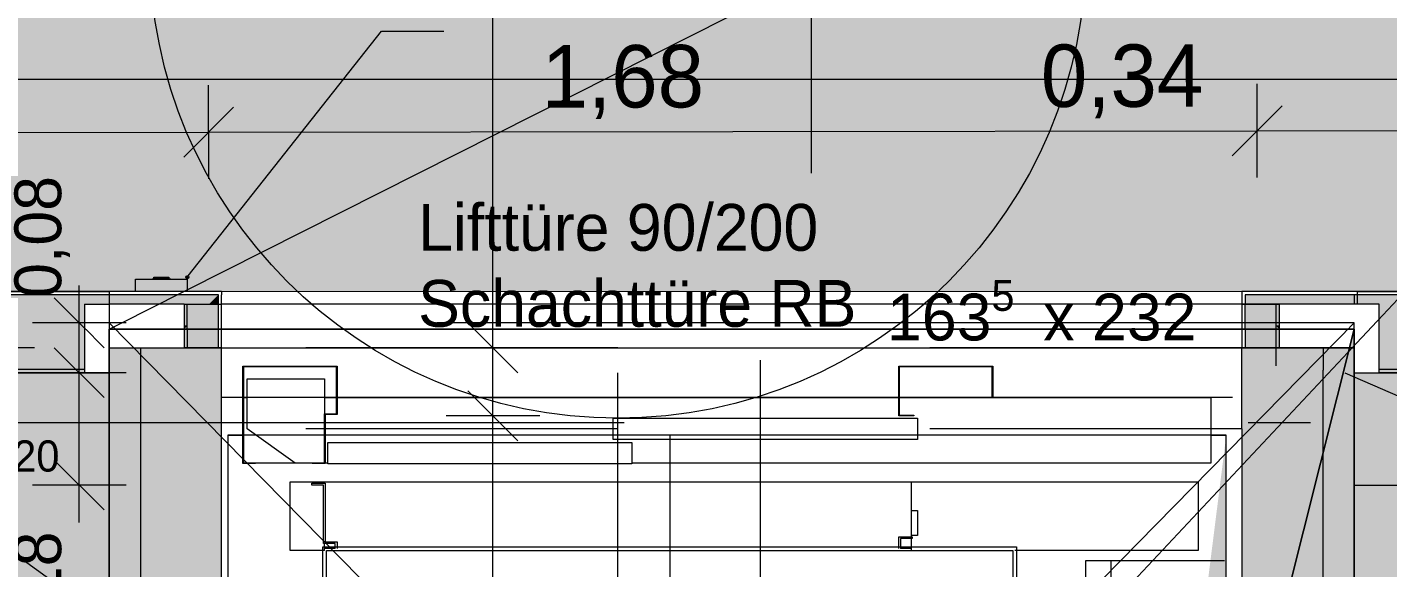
# Model space of a CAD drawing. Header units: metres. Extents: x -3.9 to 83, y -38 to 6.2.
# Drawn here: x 7.743 to 9.924, y -24.233 to -23.366 of the extents above; entities that cross this region are included whole.
import ezdxf

# ---------------------------------------------------------------- set-up
doc = ezdxf.new("R2010")
doc.units = ezdxf.units.M
doc.header["$MEASUREMENT"] = 0
doc.set_wipeout_variables(frame=1)
for name, pattern in [('Achse', [0.004, 0.002, -0.001, 0, -0.001]), ('Schnittlinie', [0.006, 0.003, -0.0015, 0, -0.0015]), ('Strichlinie eng', [0.002, 0.0015, -0.0005]), ('Untersicht', [0.001, 0.0005, -0.0005]), ('Wipeout_Contour', [1, 0, -1])]:
    doc.linetypes.add(name, pattern=pattern)
for name, color, linetype in [('0._EG PP_2_000 Achsraster', 7, 'Continuous'), ('0._EG PP_2_110 Wand Aussen', 7, 'Continuous'), ('0._EG PP_2_120 Wand Innen tragend', 7, 'Continuous'), ('0._EG PP_2_135 Wand Vorsatzschale', 7, 'Continuous'), ('0._EG PP_2_210 Decke', 7, 'Continuous'), ('0._EG PP_2_220 Bodenaufbau', 7, 'Continuous'), ('0._EG PP_2_221 Bodenaufbau - Abdichtung', 7, 'Continuous'), ('0._EG PP_2_221 Bodenaufbau - Terrassenbelag', 7, 'Continuous'), ('0._EG PP_2_270 Deckendurchbruchsymbol', 7, 'Continuous'), ('0._EG PP_2_430 Aufzug', 7, 'Continuous'), ('0._EG PP_2_815 Raumbegrenzung', 7, 'Continuous'), ('0._EG PP_2_851 Marker Schnitt', 7, 'Continuous'), ('0._EG PP_2_870 Dokumentation allgemein', 7, 'Continuous'), ('0._EG PP_2_950 Polierplan Bemaßung', 7, 'Continuous')]:
    doc.layers.add(name, color=color, linetype=linetype)
doc.styles.add('ERSTELLTER_STIL_2', font='')
doc.styles.get('ERSTELLTER_STIL_2').set_extended_font_data('Eurostile')

msp = doc.modelspace()

# ---------------------------------------------------------------- hatches: boundary and pattern name
at = {"layer": '0._EG PP_2_110 Wand Aussen', "linetype": 'Continuous', "lineweight": 13, "true_color": 0xff6400}
for points in [[(5.43, -23.915), (7.875, -23.915), (7.875, -23.795), (5.43, -23.795)], [(8, -23.795), (7.875, -23.795), (7.875, -23.845), (8, -23.845)], [(8, -23.845), (8.05, -23.795), (8, -23.795)], [(8.035, -23.81), (8.05, -23.81), (8.05, -23.795)], [(9.745, -23.795), (9.695, -23.795), (9.745, -23.845)], [(9.695, -23.81), (9.6993, -23.81), (9.745, -23.9092), (9.745, -23.845), (9.695, -23.795)], [(9.745, -23.845), (9.87, -23.845), (9.87, -23.795), (9.745, -23.795)], [(10.035, -23.795), (9.87, -23.795), (9.87, -23.915), (10.035, -23.915)], [(8.05, -23.81), (8, -23.81), (8, -23.85), (8.05, -23.85)], [(8.035, -23.81), (8, -23.81), (8, -23.845)], [(9.745, -23.81), (9.695, -23.81), (9.695, -23.85), (9.745, -23.85)], [(8.05, -23.88), (8.05, -23.85), (8, -23.85), (8, -23.88)], [(9.695, -23.85), (9.695, -23.88), (9.745, -23.88), (9.745, -23.85)]]:
    msp.add_hatch(color=30, dxfattribs=at).paths.add_polyline_path(points)
at = {"layer": '0._EG PP_2_110 Wand Aussen', "linetype": 'Continuous', "lineweight": 0, "true_color": 0x373737}
for points in [[(8, -23.81), (7.995, -23.81), (7.995, -23.85), (8, -23.85)], [(7.995, -23.85), (8, -23.845), (8, -23.81), (7.995, -23.81)], [(9.75, -23.81), (9.745, -23.81), (9.745, -23.85), (9.75, -23.85)], [(7.995, -23.845), (7.875, -23.845), (7.875, -23.85), (7.995, -23.85)], [(7.995, -23.85), (8, -23.845), (7.995, -23.845)], [(7.995, -23.85), (7.995, -23.88), (8, -23.88), (8, -23.85)], [(9.75, -23.845), (9.745, -23.845), (9.75, -23.85)], [(9.75, -23.92), (9.75, -23.85), (9.745, -23.845), (9.745, -23.9092)], [(9.75, -23.88), (9.75, -23.85), (9.745, -23.85), (9.745, -23.88)], [(9.75, -23.85), (9.87, -23.85), (9.87, -23.845), (9.75, -23.845)], [(5.31, -23.92), (7.875, -23.92), (7.875, -23.915), (5.31, -23.915)], [(10.035, -23.915), (9.87, -23.915), (9.87, -23.92), (10.035, -23.92)]]:
    msp.add_hatch(color=250, dxfattribs=at).paths.add_polyline_path(points)
at = {"layer": '0._EG PP_2_110 Wand Aussen', "linetype": 'Continuous', "lineweight": 13, "true_color": 0x3f7f02}
for points in [[(5.305, -24.1), (7.875, -24.1), (7.875, -23.92), (5.305, -23.92)], [(10.035, -23.92), (9.87, -23.92), (9.87, -24.1), (10.035, -24.1)]]:
    msp.add_hatch(color=76, dxfattribs=at).paths.add_polyline_path(points)
at = {"layer": '0._EG PP_2_120 Wand Innen tragend', "linetype": 'Continuous', "lineweight": 13, "true_color": 0x3f7f02}
for points in [[(7.875, -25.87), (7.875, -24.1), (7.695, -24.1), (7.695, -25.87)], [(9.87, -24.1), (9.9375, -24.1375), (10.05, -24.1375), (10.05, -24.1)], [(10.05, -25.87), (10.05, -24.2), (9.87, -24.1), (9.87, -25.87)]]:
    msp.add_hatch(color=76, dxfattribs=at).paths.add_polyline_path(points)
at = {"layer": '0._EG PP_2_210 Decke', "linetype": 'Continuous', "lineweight": 0, "true_color": 0x060c00}
msp.add_hatch(color=98, dxfattribs=at).paths.add_polyline_path([(12.865, -23.92), (9.87, -23.92), (9.87, -26.27), (15.211, -26.27), (14.8684, -23.92)])
at = {"layer": '0._EG PP_2_221 Bodenaufbau - Terrassenbelag', "linetype": 'Continuous', "lineweight": 0, "true_color": 0x111111}
msp.add_hatch(color=250, dxfattribs=at).paths.add_polyline_path([(6.92, -20.735), (5.435, -20.735), (5.435, -23.7911), (10.035, -23.79), (10.035, -23.63), (10.96, -23.63), (10.96, -23.79), (12.335, -23.7912), (12.335, -22.56), (12.065, -22.56), (12.065, -21.0987), (10.845, -21.0987), (10.845, -22.29), (6.92, -22.29)])
at = {"layer": '0._EG PP_2_430 Aufzug', "linetype": 'Continuous', "lineweight": 13, "true_color": 0x3f7f02}
for points in [[(7.925, -23.88), (7.925, -23.9161), (8.055, -24.01), (8.055, -23.88)], [(9.69, -23.88), (9.69, -24.01), (9.82, -23.9161), (9.82, -23.88)], [(8.055, -24.01), (7.925, -23.9161), (7.925, -24.01)], [(9.82, -23.9161), (9.69, -24.01), (9.82, -24.01)], [(7.925, -24.01), (7.925, -25.69), (8.055, -25.69), (8.055, -24.01)], [(9.82, -25.69), (9.82, -24.01), (9.69, -24.01), (9.69, -25.69)]]:
    msp.add_hatch(color=76, dxfattribs=at).paths.add_polyline_path(points)
at = {"layer": '0._EG PP_2_430 Aufzug', "linetype": 'Continuous', "lineweight": 0, "true_color": 0x323232}
msp.add_hatch(color=250, dxfattribs=at).paths.add_polyline_path([(8.065, -25.675), (9.665, -25.675), (9.665, -24.02), (9.48, -25.4866)])
at = {"layer": '0._EG PP_2_950 Polierplan Bemaßung', "linetype": 'Continuous', "lineweight": 0, "true_color": 0x000000}
msp.add_hatch(color=18, dxfattribs=at).paths.add_polyline_path([(7.9975, -23.767), (7.9977, -23.768), (7.9983, -23.7688), (7.9991, -23.7693), (8, -23.7695), (8.001, -23.7693), (8.0018, -23.7688), (8.0023, -23.768), (8.0025, -23.767), (8.0023, -23.766), (8.0018, -23.7652), (8.001, -23.7647), (8, -23.7645), (7.9991, -23.7647), (7.9983, -23.7652), (7.9977, -23.766)])

# ---------------------------------------------------------------- linework, layer by layer
at = {"layer": '0._EG PP_2_000 Achsraster', "color": 5, "linetype": 'Achse', "lineweight": 0, "ltscale": 1000}
msp.add_line((-1.5, -24), (21, -24), dxfattribs=at)
at = {"layer": '0._EG PP_2_110 Wand Aussen', "color": 7, "linetype": 'Continuous', "lineweight": 13, "ltscale": 1000}
for p, q in [((7.875, -23.795), (5.43, -23.795)), ((8, -23.795), (7.875, -23.795)), ((8.05, -23.795), (8, -23.795)), ((8.05, -23.81), (8.05, -23.795)), ((9.745, -23.795), (9.695, -23.795)), ((9.695, -23.795), (9.695, -23.81)), ((9.87, -23.795), (9.745, -23.795)), ((10.035, -23.795), (9.87, -23.795)), ((8, -23.845), (8, -23.81)), ((7.875, -23.845), (8, -23.845)), ((8, -23.85), (8, -23.88)), ((8.05, -23.88), (8.05, -23.85)), ((9.695, -23.85), (9.695, -23.88)), ((9.745, -23.845), (9.87, -23.845)), ((9.745, -23.9092), (9.745, -23.845)), ((9.745, -23.88), (9.745, -23.85)), ((7.875, -23.915), (5.31, -23.915)), ((10.035, -23.915), (9.87, -23.915))]:
    msp.add_line(p, q, dxfattribs=at)
at = {"layer": '0._EG PP_2_110 Wand Aussen', "color": 7, "linetype": 'Continuous', "lineweight": 18, "ltscale": 1000}
for p, q in [((7.875, -23.92), (5.305, -23.92)), ((10.035, -23.92), (9.87, -23.92))]:
    msp.add_line(p, q, dxfattribs=at)
at = {"layer": '0._EG PP_2_110 Wand Aussen', "color": 7, "linetype": 'Continuous', "lineweight": 13, "ltscale": 1000, "flags": 128}
for points in [[(7.875, -23.79), (5.435, -23.79)], [(8.055, -23.79), (7.875, -23.79)], [(7.875, -23.795), (7.875, -23.915)], [(7.875, -23.795), (7.875, -23.845)], [(8.055, -23.79), (8.055, -23.795)], [(8.055, -23.81), (8.055, -23.795)], [(9.69, -23.79), (9.69, -23.795)], [(9.87, -23.79), (9.69, -23.79)], [(9.69, -23.795), (9.69, -23.81)], [(10.035, -23.79), (9.87, -23.79)], [(9.87, -23.795), (9.87, -23.915)], [(9.87, -23.795), (9.87, -23.845)], [(7.875, -23.845), (7.875, -23.85)], [(8.055, -23.88), (8.055, -23.85)], [(9.69, -23.85), (9.69, -23.88)], [(9.87, -23.845), (9.87, -23.85)], [(8, -23.88), (7.995, -23.88)], [(8.05, -23.88), (8, -23.88)], [(8.055, -23.88), (8.05, -23.88)], [(9.69, -23.88), (9.695, -23.88)], [(9.695, -23.88), (9.745, -23.88)], [(9.745, -23.88), (9.75, -23.88)], [(7.875, -23.915), (7.875, -23.92)], [(9.87, -23.915), (9.87, -23.92)]]:
    msp.add_lwpolyline(points, dxfattribs=at)
at = {"layer": '0._EG PP_2_110 Wand Aussen', "color": 7, "linetype": 'Continuous', "lineweight": 18, "ltscale": 1000, "flags": 128}
for points in [[(7.875, -23.85), (7.995, -23.85)], [(7.995, -23.85), (7.995, -23.88)], [(9.75, -23.85), (9.87, -23.85)], [(9.75, -23.88), (9.75, -23.85)], [(7.875, -23.92), (7.875, -24.1)], [(9.87, -23.92), (9.87, -24.1)], [(9.87, -24.1), (10.035, -24.1)]]:
    msp.add_lwpolyline(points, dxfattribs=at)
at = {"layer": '0._EG PP_2_120 Wand Innen tragend', "color": 7, "linetype": 'Continuous', "lineweight": 18, "ltscale": 1000}
for p, q in [((7.995, -23.81), (7.995, -23.85)), ((9.75, -23.85), (9.75, -23.81))]:
    msp.add_line(p, q, dxfattribs=at)
at = {"layer": '0._EG PP_2_120 Wand Innen tragend', "color": 7, "linetype": 'Continuous', "lineweight": 13, "ltscale": 1000}
for p, q in [((8, -23.85), (8, -23.81)), ((8.05, -23.85), (8.05, -23.81)), ((8.055, -23.85), (8.055, -23.81)), ((9.69, -23.81), (9.69, -23.85)), ((9.695, -23.85), (9.695, -23.81)), ((9.745, -23.85), (9.745, -23.81))]:
    msp.add_line(p, q, dxfattribs=at)
at = {"layer": '0._EG PP_2_120 Wand Innen tragend', "color": 7, "linetype": 'Continuous', "lineweight": 18, "ltscale": 1000, "flags": 128}
for points in [[(7.875, -25.87), (7.875, -24.1)], [(9.87, -24.1), (9.87, -25.87)]]:
    msp.add_lwpolyline(points, dxfattribs=at)
at = {"layer": '0._EG PP_2_135 Wand Vorsatzschale', "color": 7, "linetype": 'Continuous', "lineweight": 18, "ltscale": 1000, "flags": 128}
msp.add_lwpolyline([(9.87, -24.1), (10.05, -24.1)], dxfattribs=at)
at = {"layer": '0._EG PP_2_210 Decke', "color": 8, "linetype": 'Continuous', "lineweight": 13, "ltscale": 1000, "flags": 128}
msp.add_lwpolyline([(0.1831, -14.47), (0.185, -14.9998), (0.185, -21.895), (3.305, -21.895), (3.305, -22.165), (4.905, -22.165), (4.905, -24.32), (7.875, -24.32), (7.875, -23.85), (9.87, -23.85), (9.87, -24.32), (13.0067, -24.32), (12.9484, -23.92), (12.865, -23.92), (12.865, -21.895), (18.7604, -21.895), (18.7621, -21.495), (18.7694, -20.4274), (14.6603, -20.4274), (15.32, -17.3819), (15.32, -14.87), (15.32, -14.47)], close=True, dxfattribs=at)
at = {"layer": '0._EG PP_2_210 Decke', "color": 7, "linetype": 'Continuous', "lineweight": 13, "ltscale": 1000, "true_color": 0xf4f4f4, "flags": 128}
for points in [[(5.305, -21.495), (0.1844, -21.495), (0.1967, -31.38), (9.535, -31.38), (9.535, -30.88), (12.385, -30.88), (12.385, -29.98), (18.7258, -29.98), (18.7621, -21.495), (12.465, -21.495), (12.465, -24.32), (13.0067, -24.32), (13.2326, -25.87), (9.875, -25.87), (7.875, -25.87), (7.875, -23.92), (5.305, -23.92)], [(7.625, -26.27), (10.12, -26.27), (10.12, -23.92), (10.27, -23.92), (10.27, -23.45), (7.475, -23.45), (7.475, -24.32), (7.625, -24.32)], [(12.865, -23.92), (9.87, -23.92), (9.87, -26.27), (15.211, -26.27), (14.8684, -23.92)]]:
    msp.add_lwpolyline(points, close=True, dxfattribs=at)
at = {"layer": '0._EG PP_2_220 Bodenaufbau', "color": 7, "linetype": 'Continuous', "lineweight": 13, "ltscale": 1000, "true_color": 0xf4f4f4, "flags": 128}
for points in [[(0.1846, -14.87), (0.185, -21.495), (5.305, -21.495), (5.305, -23.92), (7.875, -23.92), (7.875, -23.81), (9.895, -23.81), (9.895, -23.92), (10.085, -23.92), (10.085, -23.68), (10.895, -23.68), (10.895, -23.92), (12.465, -23.92), (12.465, -21.495), (18.4632, -21.495), (18.4737, -19.8717), (14.5965, -19.8717), (15.14, -17.3627), (15.14, -14.87)], [(0.1853, -15.07), (0.185, -14.9998), (0.185, -21.365), (5.435, -21.365), (5.435, -23.79), (7.875, -23.79), (7.875, -23.85), (9.875, -23.85), (9.875, -23.79), (10.035, -23.79), (10.035, -23.68), (10.94, -23.68), (10.94, -23.79), (12.335, -23.79), (12.335, -21.365), (18.463, -21.365), (18.4871, -17.7847), (14.9872, -17.7847), (15.08, -17.3563), (15.08, -14.87), (13.61, -14.87), (13.61, -15.07)], [(12.285, -15.07), (12.285, -19.54), (5.435, -19.54), (5.435, -23.79), (7.875, -23.79), (7.875, -23.85), (9.875, -23.85), (9.875, -23.79), (12.335, -23.79), (12.335, -21.295), (13.635, -21.295), (13.635, -16.59), (15.08, -16.59), (15.08, -15.07)]]:
    msp.add_lwpolyline(points, close=True, dxfattribs=at)
at = {"layer": '0._EG PP_2_221 Bodenaufbau - Terrassenbelag', "color": 7, "linetype": 'Continuous', "lineweight": 18, "ltscale": 1000, "flags": 128}
msp.add_lwpolyline([(10.035, -23.79), (5.435, -23.7911)], dxfattribs=at)
at = {"layer": '0._EG PP_2_430 Aufzug', "color": 7, "linetype": 'Continuous', "lineweight": 13, "ltscale": 1000}
for p, q in [((7.917, -23.79), (7.917, -23.77)), ((7.917, -23.77), (8, -23.77)), ((7.9435, -23.77), (7.9435, -23.7695)), ((7.9435, -23.7695), (7.9447, -23.7695)), ((7.9447, -23.7695), (7.9479, -23.7695)), ((7.9465, -23.769), (7.9465, -23.767)), ((7.9465, -23.767), (7.9474, -23.767)), ((7.9474, -23.769), (7.9465, -23.769)), ((7.9474, -23.767), (7.95, -23.767)), ((7.95, -23.769), (7.9474, -23.769)), ((7.9479, -23.7695), (7.9528, -23.7695)), ((7.95, -23.767), (7.9539, -23.767)), ((7.9539, -23.769), (7.95, -23.769)), ((7.9528, -23.7695), (7.9585, -23.7695)), ((7.9539, -23.767), (7.9585, -23.767)), ((7.9585, -23.769), (7.9539, -23.769)), ((7.9585, -23.767), (7.9631, -23.767)), ((7.9631, -23.769), (7.9585, -23.769)), ((7.9585, -23.7695), (7.9643, -23.7695)), ((7.9631, -23.767), (7.967, -23.767)), ((7.967, -23.769), (7.9631, -23.769)), ((7.9643, -23.7695), (7.9691, -23.7695)), ((7.967, -23.767), (7.9696, -23.767)), ((7.9696, -23.769), (7.967, -23.769)), ((7.9691, -23.7695), (7.9724, -23.7695)), ((7.9696, -23.767), (7.9705, -23.767)), ((7.9705, -23.769), (7.9696, -23.769)), ((7.9705, -23.767), (7.9705, -23.769)), ((7.9724, -23.7695), (7.9735, -23.7695)), ((7.9735, -23.7695), (7.9735, -23.77)), ((8, -23.77), (8, -23.79)), ((8.089, -23.9095), (8.24, -23.9095)), ((8.089, -24.0655), (8.089, -23.9095)), ((8.239, -23.9105), (8.09, -23.9105)), ((8.09, -23.9105), (8.09, -24.0645)), ((8.239, -23.986), (8.239, -23.9105)), ((8.24, -23.9095), (8.24, -23.987)), ((9.14, -23.9095), (9.291, -23.9095)), ((9.14, -23.989), (9.14, -23.9095)), ((9.29, -23.9105), (9.141, -23.9105)), ((9.141, -23.9105), (9.141, -23.988)), ((9.29, -23.9605), (9.29, -23.9105)), ((9.291, -23.9095), (9.291, -23.9595)), ((8.096, -24.01), (8.096, -23.93)), ((8.096, -23.93), (8.22, -23.93)), ((8.22, -23.93), (8.22, -24.065)), ((8.09, -23.96), (8.096, -23.96)), ((8.09, -24.0645), (8.09, -23.96)), ((8.22, -23.96), (8.239, -23.96)), ((8.24, -23.96), (9.14, -23.96)), ((9.141, -23.96), (9.29, -23.96)), ((9.3305, -23.9605), (9.29, -23.9605)), ((9.291, -23.9595), (9.3305, -23.9595)), ((9.3305, -23.9595), (9.3305, -23.9605)), ((9.3305, -23.96), (9.64, -23.96)), ((9.64, -23.96), (9.64, -24.065)), ((8.22, -24.0645), (8.22, -23.986)), ((8.22, -23.986), (8.239, -23.986)), ((8.221, -23.987), (8.221, -24.0655)), ((8.24, -23.987), (8.221, -23.987)), ((8.6826, -23.993), (9.17, -23.993)), ((8.6826, -24.027), (8.6826, -23.993)), ((9.1645, -23.989), (9.14, -23.989)), ((9.141, -23.988), (9.1645, -23.988)), ((9.1645, -23.988), (9.1645, -23.989)), ((9.17, -23.993), (9.17, -24.027)), ((8.065, -24.02), (8.089, -24.02)), ((8.089, -24.02), (8.065, -24.02)), ((8.065, -24.02), (8.065, -25.675)), ((9.665, -24.02), (8.065, -24.02)), ((8.173, -24.065), (8.096, -24.01)), ((9.17, -24.027), (8.6826, -24.027)), ((9.64, -24.02), (9.665, -24.02)), ((9.665, -24.02), (9.64, -24.02)), ((9.665, -25.675), (9.665, -24.02)), ((8.2251, -24.032), (8.7125, -24.032)), ((8.2251, -24.066), (8.2251, -24.032)), ((8.7125, -24.032), (8.7125, -24.066)), ((8.1095, -24.0655), (8.089, -24.0655)), ((8.09, -24.0645), (8.1095, -24.0645)), ((8.1095, -24.0645), (8.1095, -24.0655)), ((8.173, -24.065), (8.1095, -24.065)), ((8.22, -24.065), (8.173, -24.065)), ((8.2, -24.0655), (8.2, -24.065)), ((8.221, -24.0655), (8.2, -24.0655)), ((8.2251, -24.065), (8.221, -24.065)), ((8.7125, -24.066), (8.2251, -24.066)), ((9.64, -24.065), (8.7125, -24.065)), ((8.165, -24.095), (8.22, -24.095)), ((8.165, -24.205), (8.165, -24.095)), ((8.165, -24.095), (8.22, -24.095)), ((8.165, -24.205), (8.165, -24.095)), ((8.1995, -24.1), (8.1995, -24.097)), ((8.1995, -24.097), (8.221, -24.097)), ((8.1995, -24.1), (8.1995, -24.097)), ((8.1995, -24.097), (8.221, -24.097)), ((8.218, -24.1), (8.1995, -24.1)), ((8.218, -24.1), (8.1995, -24.1)), ((8.218, -24.194), (8.218, -24.1)), ((8.218, -24.194), (8.218, -24.1)), ((8.22, -24.097), (8.22, -24.095)), ((8.22, -24.095), (9.16, -24.095)), ((8.221, -24.097), (8.221, -24.191)), ((8.221, -24.097), (8.221, -24.191)), ((9.16, -24.095), (9.62, -24.095)), ((9.16, -24.095), (9.62, -24.095)), ((9.16, -24.095), (9.16, -24.183)), ((9.62, -24.095), (9.62, -24.205)), ((9.16, -24.141), (9.17, -24.141)), ((9.16, -24.141), (9.17, -24.141)), ((9.17, -24.141), (9.17, -24.181)), ((9.17, -24.141), (9.17, -24.181)), ((8.217, -25.611), (8.217, -24.199)), ((8.217, -24.199), (9.329, -24.199)), ((8.237, -24.194), (8.218, -24.194)), ((8.237, -24.194), (8.218, -24.194)), ((8.22, -24.202), (8.22, -24.194)), ((8.221, -24.191), (8.24, -24.191)), ((8.221, -24.191), (8.24, -24.191)), ((8.237, -24.202), (8.237, -24.194)), ((8.237, -24.202), (8.237, -24.194)), ((8.24, -24.191), (8.24, -24.202)), ((8.24, -24.191), (8.24, -24.202)), ((9.14, -24.183), (9.1615, -24.183)), ((9.14, -24.202), (9.14, -24.183)), ((9.14, -24.183), (9.1615, -24.183)), ((9.14, -24.202), (9.14, -24.183)), ((9.1615, -24.186), (9.143, -24.186)), ((9.143, -24.186), (9.143, -24.202)), ((9.1615, -24.186), (9.143, -24.186)), ((9.143, -24.186), (9.143, -24.202)), ((9.17, -24.181), (9.16, -24.181)), ((9.17, -24.181), (9.16, -24.181)), ((9.16, -24.186), (9.16, -24.202)), ((9.1615, -24.183), (9.1615, -24.186)), ((9.1615, -24.183), (9.1615, -24.186)), ((9.329, -24.199), (9.329, -25.611)), ((8.22, -24.205), (8.165, -24.205)), ((8.22, -24.205), (8.165, -24.205)), ((8.237, -24.202), (8.22, -24.202)), ((8.22, -24.205), (8.22, -24.202)), ((8.223, -25.605), (8.223, -24.205)), ((8.223, -24.205), (9.323, -24.205)), ((9.16, -24.202), (9.143, -24.202)), ((9.16, -24.202), (9.16, -24.205)), ((9.323, -24.205), (9.323, -25.605)), ((9.62, -24.205), (9.326, -24.205)), ((9.44, -24.221), (9.662, -24.221)), ((9.44, -25.589), (9.44, -24.221)), ((9.48, -24.221), (9.48, -25.589))]:
    msp.add_line(p, q, dxfattribs=at)
at = {"layer": '0._EG PP_2_430 Aufzug', "color": 7, "linetype": 'Continuous', "lineweight": 18, "ltscale": 1000}
for p, q in [((7.925, -23.88), (7.925, -23.9161)), ((8.055, -24.01), (8.055, -23.88)), ((8.055, -24.01), (8.055, -23.88)), ((9.69, -24.01), (9.69, -23.88)), ((9.69, -24.01), (9.69, -23.88)), ((9.82, -23.88), (9.82, -23.9161)), ((7.925, -23.9161), (7.925, -24.01)), ((9.82, -24.01), (9.82, -23.9161)), ((7.925, -24.01), (7.925, -25.69)), ((9.82, -25.69), (9.82, -24.01))]:
    msp.add_line(p, q, dxfattribs=at)
at = {"layer": '0._EG PP_2_430 Aufzug', "color": 8, "linetype": 'Untersicht', "lineweight": 13, "ltscale": 1000}
for p, q in [((9.69, -23.88), (8.055, -23.88)), ((9.69, -23.88), (8.055, -23.88)), ((9.69, -24.01), (8.055, -24.01)), ((9.69, -24.01), (8.055, -24.01))]:
    msp.add_line(p, q, dxfattribs=at)
at = {"layer": '0._EG PP_2_430 Aufzug', "color": 7, "linetype": 'Achse', "lineweight": 13, "ltscale": 1000}
for p, q in [((8.69, -24.25), (8.69, -23.92)), ((8.773, -24.02), (8.773, -25.675))]:
    msp.add_line(p, q, dxfattribs=at)
at = {"layer": '0._EG PP_2_430 Aufzug', "color": 30, "linetype": 'Continuous', "lineweight": 13, "ltscale": 1000, "true_color": 0xff6400, "flags": 128}
msp.add_lwpolyline([(7.875, -23.88), (9.87, -23.88), (9.87, -23.85), (7.875, -23.85)], close=True, dxfattribs=at)
at = {"layer": '0._EG PP_2_430 Aufzug', "color": 7, "linetype": 'Continuous', "lineweight": 18, "ltscale": 1000, "flags": 128}
for points in [[(7.925, -23.88), (8.055, -23.88)], [(9.82, -23.88), (9.69, -23.88)], [(8.055, -25.69), (8.055, -24.01)], [(9.69, -24.01), (9.69, -25.69)]]:
    msp.add_lwpolyline(points, dxfattribs=at)
at = {"layer": '0._EG PP_2_815 Raumbegrenzung', "color": 8, "linetype": 'Continuous', "lineweight": 13, "ltscale": 1000, "flags": 128}
msp.add_lwpolyline([(9.675, -23.96), (8.055, -23.96)], dxfattribs=at)
at = {"layer": '0._EG PP_2_950 Polierplan Bemaßung', "color": 7, "linetype": 'Continuous', "lineweight": 13, "ltscale": 1000}
for p, q in [((8.0016, -23.765), (8.3111, -23.3726)), ((8.3111, -23.3726), (8.4111, -23.3726))]:
    msp.add_line(p, q, dxfattribs=at)
at = {"layer": '0._EG PP_2_950 Polierplan Bemaßung', "color": 6, "linetype": 'Continuous', "lineweight": 13, "ltscale": 1000, "true_color": 0xfb02fe}
for p, q in [((8.0343, -23.6094), (8.0341, -23.4594)), ((9.7144, -23.6073), (9.7142, -23.4573)), ((8.0741, -23.4943), (7.9942, -23.5744)), ((9.7543, -23.4923), (9.6744, -23.5724)), ((7.6938, -23.5348), (8.0342, -23.5344)), ((8.0342, -23.5344), (9.7143, -23.5323)), ((9.7143, -23.5323), (10.0542, -23.5319)), ((8.5648, -23.88), (8.4148, -23.88)), ((8.4898, -23.989), (8.4898, -23.88)), ((8.4498, -23.949), (8.5298, -24.029)), ((8.5648, -23.989), (8.4148, -23.989)), ((8.4898, -25.7), (8.4898, -23.989))]:
    msp.add_line(p, q, dxfattribs=at)
at = {"layer": '0._EG PP_2_950 Polierplan Bemaßung', "color": 76, "linetype": 'Continuous', "lineweight": 13, "ltscale": 1000, "true_color": 0x3f7f02}
for p, q in [((7.755, -23.88), (7.2292, -23.88)), ((7.7869, -24.06), (7.8669, -24.14)), ((7.9019, -24.1), (7.7519, -24.1)), ((7.8269, -24.16), (7.8269, -24.1))]:
    msp.add_line(p, q, dxfattribs=at)
at = {"layer": '0._EG PP_2_950 Polierplan Bemaßung', "color": 7, "linetype": 'Continuous', "lineweight": 13, "ltscale": 1000}
msp.add_circle((8, -23.767), 0.0025, dxfattribs=at)

# ---------------------------------------------------------------- texts
at = {"layer": '0._EG PP_2_270 Deckendurchbruchsymbol', "color": 1, "linetype": 'Continuous', "lineweight": 0, "insert": (7.595, -24.0931), "char_height": 0.05, "attachment_point": 8, "style": 'ERSTELLTER_STIL_2'}
msp.add_mtext('\\A1;{\\pqc;\\pt0;\\fEurostile|b0|i0|c0|p0;\\W1.000000;DD 0,20\\fEurostile|b0|i0|c0|p0;\\W1.000000;\\A1{\\H.66x;\\S^  ;}\\fEurostile|b0|i0|c0|p0;\\W1.000000; /0,20\\fEurostile|b0|i0|c0|p0;\\W1.000000;\\A1{\\H.66x;\\S^  ;}\\fEurostile|b0|i0|c0|p0;\\W1.000000;\\fEurostile|b0|i0|c0|p0;\\W1.000000;\\A1{\\H.66x;\\S^  ;}}', dxfattribs=at)
at = {"layer": '0._EG PP_2_950 Polierplan Bemaßung', "color": 6, "linetype": 'Continuous', "lineweight": 13, "true_color": 0xfb02fe, "char_height": 0.1, "width": 0.306373, "attachment_point": 7, "rotation": 0.0714, "style": 'ERSTELLTER_STIL_2'}
for s, insert in [('\\A1;{\\pql;\\fEurostile|b0|i0|c0|p0;\\W1.000000;1,68}', (8.5679, -23.5137)), ('\\A1;{\\pql;\\fEurostile|b0|i0|c0|p0;\\W1.000000;0,34}', (9.3679, -23.5127))]:
    msp.add_mtext(s, dxfattribs=dict(at, insert=insert))
at = {"layer": '0._EG PP_2_950 Polierplan Bemaßung', "color": 76, "linetype": 'Continuous', "lineweight": 13, "true_color": 0x3f7f02, "char_height": 0.075, "width": 0.22978, "attachment_point": 7, "rotation": 90, "style": 'ERSTELLTER_STIL_2'}
for s, insert in [('\\A1;{\\pql;\\fEurostile|b0|i0|c0|p0;\\W1.000000;0,08}', (7.8119, -23.8)), ('\\A1;{\\pql;\\fEurostile|b0|i0|c0|p0;\\W1.000000;0,18}', (7.8119, -24.3698))]:
    msp.add_mtext(s, dxfattribs=dict(at, insert=insert))
at = {"layer": '0._EG PP_2_950 Polierplan Bemaßung', "color": 7, "linetype": 'Continuous', "lineweight": 13, "char_height": 0.075, "attachment_point": 1, "style": 'ERSTELLTER_STIL_2'}
for s, insert in [('\\A1;{\\pql;\\pt0,1;\\fEurostile|b0|i0|c0|p0;\\W1.000000;}', (8.3699, -23.6362)), ('\\A1;{\\pql;\\pt0,1;\\fEurostile|b0|i0|c0|p0;\\W1.000000;Lifttüre 90/200\\fEurostile|b0|i0|c0|p0;\\W1.000000;\\A1{\\H.66x;\\S^  ;}\\fEurostile|b0|i0|c0|p0;\\W1.000000;\\fEurostile|b0|i0|c0|p0;\\W1.000000;\\A1{\\H.66x;\\S^  ;}\\fEurostile|b0|i0|c0|p0;\\W1.000000;\\fEurostile|b0|i0|c0|p0;\\W1.000000;\\fEurostile|b0|i0|c0|p0;\\W1.000000;\\fEurostile|b0|i0|c0|p0;\\W1.000000;\\fEurostile|b0|i0|c0|p0;\\W1.000000;\\fEurostile|b0|i0|c0|p0;\\W1.000000;\\fEurostile|b0|i0|c0|p0;\\W1.000000;\\A1{\\H.66x;\\S^  ;}\\fEurostile|b0|i0|c0|p0;\\W1.000000;\\fEurostile|b0|i0|c0|p0;\\W1.000000;\\A1{\\H.66x;\\S^  ;}\\fEurostile|b0|i0|c0|p0;\\W1.000000;\\fEurostile|b0|i0|c0|p0;\\W1.000000;\\fEurostile|b0|i0|c0|p0;\\W1.000000;\\fEurostile|b0|i0|c0|p0;\\W1.000000;\\fEurostile|b0|i0|c0|p0;\\W1.000000;\\fEurostile|b0|i0|c0|p0;\\W1.000000;\\fEurostile|b0|i0|c0|p0;\\W1.000000;\\A1{\\H.66x;\\S^  ;}\\fEurostile|b0|i0|c0|p0;\\W1.000000;\\fEurostile|b0|i0|c0|p0;\\W1.000000;\\A1{\\H.66x;\\S^  ;}\\fEurostile|b0|i0|c0|p0;\\W1.000000;\\fEurostile|b0|i0|c0|p0;\\W1.000000;\\fEurostile|b0|i0|c0|p0;\\W1.000000;\\fEurostile|b0|i0|c0|p0;\\W1.000000;\\fEurostile|b0|i0|c0|p0;\\W1.000000;\\fEurostile|b0|i0|c0|p0;\\W1.000000;\\fEurostile|b0|i0|c0|p0;\\W1.000000;\\A1{\\H.66x;\\S^  ;}\\fEurostile|b0|i0|c0|p0;\\W1.000000;\\fEurostile|b0|i0|c0|p0;\\W1.000000;\\A1{\\H.66x;\\S^  ;}\\fEurostile|b0|i0|c0|p0;\\W1.000000;\\fEurostile|b0|i0|c0|p0;\\W1.000000;\\fEurostile|b0|i0|c0|p0;\\W1.000000;\\fEurostile|b0|i0|c0|p0;\\W1.000000;\\fEurostile|b0|i0|c0|p0;\\W1.000000;\\fEurostile|b0|i0|c0|p0;\\W1.000000;\\fEurostile|b0|i0|c0|p0;\\W1.000000;\\A1{\\H.66x;\\S^  ;}\\fEurostile|b0|i0|c0|p0;\\W1.000000;\\fEurostile|b0|i0|c0|p0;\\W1.000000;\\A1{\\H.66x;\\S^  ;}\\fEurostile|b0|i0|c0|p0;\\W1.000000;\\fEurostile|b0|i0|c0|p0;\\W1.000000;\\fEurostile|b0|i0|c0|p0;\\W1.000000;\\fEurostile|b0|i0|c0|p0;\\W1.000000;\\fEurostile|b0|i0|c0|p0;\\W1.000000;\\fEurostile|b0|i0|c0|p0;\\W1.000000;\\fEurostile|b0|i0|c0|p0;\\W1.000000;\\A1{\\H.66x;\\S^  ;}\\fEurostile|b0|i0|c0|p0;\\W1.000000;}', (8.3699, -23.6496))]:
    msp.add_mtext(s, dxfattribs=dict(at, insert=insert))

# ---------------------------------------------------------------- next in the draw order: wipeouts: each hides what was drawn before it
at = {"color": 254, "linetype": 'Wipeout_Contour', "lineweight": 0, "ltscale": 74.648378}
msp.add_wipeout([(7.835, -23.81), (7.875, -23.85), (7.875, -23.81)], dxfattribs=at).dxf.layer = '0._EG PP_2_120 Wand Innen tragend'
at = {"color": 254, "linetype": 'Wipeout_Contour', "lineweight": 0, "ltscale": 101.7999}
msp.add_wipeout([(9.69, -23.81), (8.055, -23.81), (8.055, -23.85), (9.69, -23.85)], dxfattribs=at).dxf.layer = '0._EG PP_2_120 Wand Innen tragend'
at = {"color": 254, "linetype": 'Wipeout_Contour', "lineweight": 0, "ltscale": 77.118197}
msp.add_wipeout([(9.87, -23.81), (9.87, -23.85), (9.91, -23.81)], dxfattribs=at).dxf.layer = '0._EG PP_2_120 Wand Innen tragend'

# ---------------------------------------------------------------- next in the draw order: linework, layer by layer
at = {"layer": '0._EG PP_2_000 Achsraster', "color": 5, "linetype": 'Achse', "lineweight": 0, "ltscale": 1000}
msp.add_line((9, 3), (9, -36), dxfattribs=at)
at = {"layer": '0._EG PP_2_120 Wand Innen tragend', "color": 7, "linetype": 'Continuous', "lineweight": 13, "ltscale": 1000}
for p, q in [((8.055, -23.85), (8.055, -23.81)), ((9.69, -23.81), (9.69, -23.85))]:
    msp.add_line(p, q, dxfattribs=at)
at = {"layer": '0._EG PP_2_120 Wand Innen tragend', "color": 7, "linetype": 'Continuous', "lineweight": 18, "ltscale": 1000, "flags": 128}
for points in [[(9.69, -23.81), (8.055, -23.81)], [(8.055, -23.85), (9.69, -23.85)]]:
    msp.add_lwpolyline(points, dxfattribs=at)
at = {"layer": '0._EG PP_2_851 Marker Schnitt', "color": 7, "linetype": 'Schnittlinie', "lineweight": 13, "ltscale": 1000}
msp.add_line((8.9179, -11.7), (8.9179, -29.1277), dxfattribs=at)
at = {"layer": '0._EG PP_2_950 Polierplan Bemaßung', "color": 6, "linetype": 'Continuous', "lineweight": 13, "ltscale": 1000, "true_color": 0xfb02fe}
for p, q in [((8.4898, -23.88), (8.4898, -22.52)), ((8.4498, -23.84), (8.5298, -23.92))]:
    msp.add_line(p, q, dxfattribs=at)

# ---------------------------------------------------------------- next in the draw order: texts
at = {"layer": '0._EG PP_2_950 Polierplan Bemaßung', "color": 7, "linetype": 'Continuous', "lineweight": 13, "char_height": 0.075, "attachment_point": 1, "style": 'ERSTELLTER_STIL_2'}
for s, insert in [('\\A1;{\\pql;\\pt0,1;\\fEurostile|b0|i0|c0|p0;\\W1.000000;Schachttüre RB}', (8.3699, -23.7714)), ('\\A1;{\\pql;\\pt0,1;\\fEurostile|b0|i0|c0|p0;\\W1.000000;163\\fEurostile|b0|i0|c0|p0;\\W1.000000;\\A1{\\H.66x;\\S5^  ;}\\fEurostile|b0|i0|c0|p0;\\W1.000000;\\fEurostile|b0|i0|c0|p0;\\W1.000000;\\A1{\\H.66x;\\S^  ;}\\fEurostile|b0|i0|c0|p0;\\W1.000000; x \\fEurostile|b0|i0|c0|p0;\\W1.000000;\\fEurostile|b0|i0|c0|p0;\\W1.000000;\\fEurostile|b0|i0|c0|p0;\\W1.000000;\\fEurostile|b0|i0|c0|p0;\\W1.000000;\\fEurostile|b0|i0|c0|p0;\\W1.000000;232\\fEurostile|b0|i0|c0|p0;\\W1.000000;\\A1{\\H.66x;\\S^  ;}\\fEurostile|b0|i0|c0|p0;\\W1.000000;\\fEurostile|b0|i0|c0|p0;\\W1.000000;\\A1{\\H.66x;\\S^  ;}\\fEurostile|b0|i0|c0|p0;\\W1.000000;\\fEurostile|b0|i0|c0|p0;\\W1.000000;\\fEurostile|b0|i0|c0|p0;\\W1.000000;\\fEurostile|b0|i0|c0|p0;\\W1.000000;\\fEurostile|b0|i0|c0|p0;\\W1.000000;\\fEurostile|b0|i0|c0|p0;\\W1.000000;\\fEurostile|b0|i0|c0|p0;\\W1.000000;\\A1{\\H.66x;\\S^  ;}\\fEurostile|b0|i0|c0|p0;\\W1.000000;\\fEurostile|b0|i0|c0|p0;\\W1.000000;\\A1{\\H.66x;\\S^  ;}\\fEurostile|b0|i0|c0|p0;\\W1.000000;\\fEurostile|b0|i0|c0|p0;\\W1.000000;\\fEurostile|b0|i0|c0|p0;\\W1.000000;\\fEurostile|b0|i0|c0|p0;\\W1.000000;\\fEurostile|b0|i0|c0|p0;\\W1.000000;\\fEurostile|b0|i0|c0|p0;\\W1.000000;\\fEurostile|b0|i0|c0|p0;\\W1.000000;\\A1{\\H.66x;\\S^  ;}\\fEurostile|b0|i0|c0|p0;\\W1.000000;\\fEurostile|b0|i0|c0|p0;\\W1.000000;\\A1{\\H.66x;\\S^  ;}\\fEurostile|b0|i0|c0|p0;\\W1.000000;\\fEurostile|b0|i0|c0|p0;\\W1.000000;\\fEurostile|b0|i0|c0|p0;\\W1.000000;\\fEurostile|b0|i0|c0|p0;\\W1.000000;\\fEurostile|b0|i0|c0|p0;\\W1.000000;\\fEurostile|b0|i0|c0|p0;\\W1.000000;\\fEurostile|b0|i0|c0|p0;\\W1.000000;\\A1{\\H.66x;\\S^  ;}\\fEurostile|b0|i0|c0|p0;\\W1.000000;\\fEurostile|b0|i0|c0|p0;\\W1.000000;\\A1{\\H.66x;\\S^  ;}\\fEurostile|b0|i0|c0|p0;\\W1.000000;\\fEurostile|b0|i0|c0|p0;\\W1.000000;\\fEurostile|b0|i0|c0|p0;\\W1.000000;\\fEurostile|b0|i0|c0|p0;\\W1.000000;\\fEurostile|b0|i0|c0|p0;\\W1.000000;\\fEurostile|b0|i0|c0|p0;\\W1.000000;\\fEurostile|b0|i0|c0|p0;\\W1.000000;\\A1{\\H.66x;\\S^  ;}\\fEurostile|b0|i0|c0|p0;\\W1.000000;}', (9.1213, -23.7714))]:
    msp.add_mtext(s, dxfattribs=dict(at, insert=insert))

# ---------------------------------------------------------------- next in the draw order: wipeouts: each hides what was drawn before it
at = {"color": 254, "linetype": 'Wipeout_Contour', "lineweight": 0, "ltscale": 77.71055}
msp.add_wipeout([(9.87, -23.85), (9.91, -23.85), (9.91, -23.81)], dxfattribs=at).dxf.layer = '0._EG PP_2_120 Wand Innen tragend'
at = {"color": 254, "linetype": 'Wipeout_Contour', "lineweight": 0, "ltscale": 100.595154}
msp.add_wipeout([(7.835, -23.85), (7.835, -23.92), (7.875, -23.92), (7.875, -23.85)], dxfattribs=at).dxf.layer = '0._EG PP_2_120 Wand Innen tragend'

# ---------------------------------------------------------------- next in the draw order: hatches: boundary and pattern name
at = {"layer": '0._EG PP_2_430 Aufzug', "linetype": 'Continuous', "lineweight": 13, "true_color": 0xff6400}
for points in [[(7.875, -23.88), (7.925, -23.9161), (7.925, -23.88)], [(7.875, -23.88), (7.875, -25.82), (7.925, -25.82), (7.925, -23.9161)]]:
    msp.add_hatch(color=30, dxfattribs=at).paths.add_polyline_path(points)

# ---------------------------------------------------------------- next in the draw order: linework, layer by layer
at = {"layer": '0._EG PP_2_120 Wand Innen tragend', "color": 7, "linetype": 'Continuous', "lineweight": 18, "ltscale": 1000, "flags": 128}
for points in [[(9.91, -23.81), (9.87, -23.81)], [(7.875, -23.92), (7.835, -23.92)]]:
    msp.add_lwpolyline(points, dxfattribs=at)
at = {"layer": '0._EG PP_2_221 Bodenaufbau - Abdichtung', "color": 171, "linetype": 'Untersicht', "lineweight": 13, "ltscale": 1000, "true_color": 0x6c6cff, "flags": 128}
msp.add_lwpolyline([(7.875, -23.92), (5.305, -23.92)], dxfattribs=at)
at = {"layer": '0._EG PP_2_430 Aufzug', "color": 7, "linetype": 'Continuous', "lineweight": 13, "ltscale": 1000, "flags": 128}
for points in [[(7.875, -23.88), (7.925, -23.88)], [(7.875, -23.88), (7.875, -25.82)]]:
    msp.add_lwpolyline(points, dxfattribs=at)
at = {"layer": '0._EG PP_2_950 Polierplan Bemaßung', "color": 76, "linetype": 'Continuous', "lineweight": 13, "ltscale": 1000, "true_color": 0x3f7f02}
for p, q in [((7.8669, -23.96), (7.7869, -23.88)), ((7.9019, -23.92), (7.7519, -23.92)), ((7.8269, -24.1), (7.8269, -23.92))]:
    msp.add_line(p, q, dxfattribs=at)

# ---------------------------------------------------------------- next in the draw order: wipeouts: each hides what was drawn before it
at = {"color": 254, "linetype": 'Wipeout_Contour', "lineweight": 0, "ltscale": 75.936514}
msp.add_wipeout([(7.835, -23.85), (7.875, -23.85), (7.835, -23.81)], dxfattribs=at).dxf.layer = '0._EG PP_2_120 Wand Innen tragend'
at = {"color": 254, "linetype": 'Wipeout_Contour', "lineweight": 0, "ltscale": 103.427338}
msp.add_wipeout([(9.87, -23.85), (9.87, -23.92), (9.91, -23.92), (9.91, -23.85)], dxfattribs=at).dxf.layer = '0._EG PP_2_120 Wand Innen tragend'

# ---------------------------------------------------------------- next in the draw order: hatches: boundary and pattern name
at = {"layer": '0._EG PP_2_430 Aufzug', "linetype": 'Continuous', "lineweight": 13, "true_color": 0xff6400}
for points in [[(9.82, -23.88), (9.82, -23.9161), (9.87, -23.88)], [(9.87, -25.82), (9.87, -23.88), (9.82, -23.9161), (9.82, -25.82)]]:
    msp.add_hatch(color=30, dxfattribs=at).paths.add_polyline_path(points)

# ---------------------------------------------------------------- next in the draw order: linework, layer by layer
at = {"layer": '0._EG PP_2_120 Wand Innen tragend', "color": 7, "linetype": 'Continuous', "lineweight": 18, "ltscale": 1000, "flags": 128}
for points in [[(7.835, -23.81), (7.875, -23.81)], [(7.835, -23.81), (7.835, -23.92)], [(9.91, -23.92), (9.91, -23.81)], [(7.875, -23.92), (7.875, -23.85)], [(9.87, -23.85), (9.87, -23.92)], [(9.87, -23.92), (9.91, -23.92)]]:
    msp.add_lwpolyline(points, dxfattribs=at)
at = {"layer": '0._EG PP_2_221 Bodenaufbau - Abdichtung', "color": 171, "linetype": 'Untersicht', "lineweight": 13, "ltscale": 1000, "true_color": 0x6c6cff, "flags": 128}
for points in [[(9.91, -23.92), (9.91, -23.81)], [(10.085, -23.92), (9.91, -23.92)]]:
    msp.add_lwpolyline(points, dxfattribs=at)
at = {"layer": '0._EG PP_2_430 Aufzug', "color": 7, "linetype": 'Continuous', "lineweight": 13, "ltscale": 1000, "flags": 128}
for points in [[(9.87, -23.88), (9.82, -23.88)], [(9.87, -25.87), (9.87, -23.88)]]:
    msp.add_lwpolyline(points, dxfattribs=at)
at = {"layer": '0._EG PP_2_950 Polierplan Bemaßung', "color": 76, "linetype": 'Continuous', "lineweight": 13, "ltscale": 1000, "true_color": 0x3f7f02}
for p, q in [((7.8269, -23.84), (7.8269, -23.78)), ((7.8269, -23.92), (7.8269, -23.84)), ((9.855, -23.92), (15.211, -26.27))]:
    msp.add_line(p, q, dxfattribs=at)

# ---------------------------------------------------------------- next in the draw order: wipeouts: each hides what was drawn before it
at = {"color": 254, "linetype": 'Wipeout_Contour', "lineweight": 0, "ltscale": 100.487682}
msp.add_wipeout([(7.995, -23.81), (7.875, -23.81), (7.875, -23.85), (7.995, -23.85)], dxfattribs=at).dxf.layer = '0._EG PP_2_120 Wand Innen tragend'
at = {"color": 254, "linetype": 'Wipeout_Contour', "lineweight": 0, "ltscale": 103.102814}
msp.add_wipeout([(9.87, -23.81), (9.75, -23.81), (9.75, -23.85), (9.87, -23.85)], dxfattribs=at).dxf.layer = '0._EG PP_2_120 Wand Innen tragend'

# ---------------------------------------------------------------- next in the draw order: hatches: boundary and pattern name
at = {"layer": '0._EG PP_2_270 Deckendurchbruchsymbol', "linetype": 'Continuous', "lineweight": 0}
msp.add_hatch(color=8, dxfattribs=at).paths.add_polyline_path([(7.875, -25.87), (9.87, -25.87), (9.87, -23.85), (9.4645, -25.4644)])

# ---------------------------------------------------------------- next in the draw order: linework, layer by layer
at = {"layer": '0._EG PP_2_120 Wand Innen tragend', "color": 7, "linetype": 'Continuous', "lineweight": 18, "ltscale": 1000}
for p, q in [((7.995, -23.81), (7.995, -23.85)), ((9.75, -23.85), (9.75, -23.81))]:
    msp.add_line(p, q, dxfattribs=at)
at = {"layer": '0._EG PP_2_120 Wand Innen tragend', "color": 7, "linetype": 'Continuous', "lineweight": 18, "ltscale": 1000, "flags": 128}
for points in [[(7.995, -23.81), (7.875, -23.81)], [(9.87, -23.81), (9.75, -23.81)], [(7.875, -23.85), (7.995, -23.85)], [(9.75, -23.85), (9.87, -23.85)]]:
    msp.add_lwpolyline(points, dxfattribs=at)
at = {"layer": '0._EG PP_2_221 Bodenaufbau - Abdichtung', "color": 171, "linetype": 'Untersicht', "lineweight": 13, "ltscale": 1000, "true_color": 0x6c6cff, "flags": 128}
for points in [[(7.875, -23.81), (7.875, -23.92)], [(9.91, -23.81), (7.875, -23.81)]]:
    msp.add_lwpolyline(points, dxfattribs=at)
at = {"layer": '0._EG PP_2_270 Deckendurchbruchsymbol', "color": 7, "linetype": 'Strichlinie eng', "lineweight": 13, "ltscale": 1000}
for p, q in [((7.875, -25.87), (9.87, -23.84)), ((7.875, -23.84), (9.87, -25.87))]:
    msp.add_line(p, q, dxfattribs=at)
at = {"layer": '0._EG PP_2_270 Deckendurchbruchsymbol', "color": 7, "linetype": 'Strichlinie eng', "lineweight": 13, "ltscale": 1000, "flags": 128}
msp.add_lwpolyline([(9.87, -25.87), (9.87, -23.84), (7.875, -23.84), (7.875, -25.87)], close=True, dxfattribs=at)
at = {"layer": '0._EG PP_2_270 Deckendurchbruchsymbol', "color": 7, "linetype": 'Continuous', "lineweight": 13, "ltscale": 1000, "flags": 128}
for points in [[(9.4645, -25.4644), (9.87, -23.85), (7.875, -23.85), (7.875, -25.87)], [(7.875, -25.87), (9.87, -25.87), (9.87, -23.85), (9.4645, -25.4644)]]:
    msp.add_lwpolyline(points, close=True, dxfattribs=at)
at = {"layer": '0._EG PP_2_870 Dokumentation allgemein', "color": 190, "linetype": 'Continuous', "lineweight": 0, "ltscale": 1000, "true_color": 0x9900ff}
msp.add_circle((8.69, -23.243), 0.75, dxfattribs=at)
at = {"layer": '0._EG PP_2_950 Polierplan Bemaßung', "color": 76, "linetype": 'Continuous', "lineweight": 13, "ltscale": 1000, "true_color": 0x3f7f02}
for p, q in [((7.875, -23.85), (14.6603, -20.4274)), ((4.905, -22.165), (7.875, -24.32)), ((7.625, -26.27), (10.27, -23.45)), ((7.7869, -23.8), (7.8669, -23.88)), ((7.9019, -23.84), (7.7519, -23.84))]:
    msp.add_line(p, q, dxfattribs=at)

doc.saveas('drawing.dxf')
